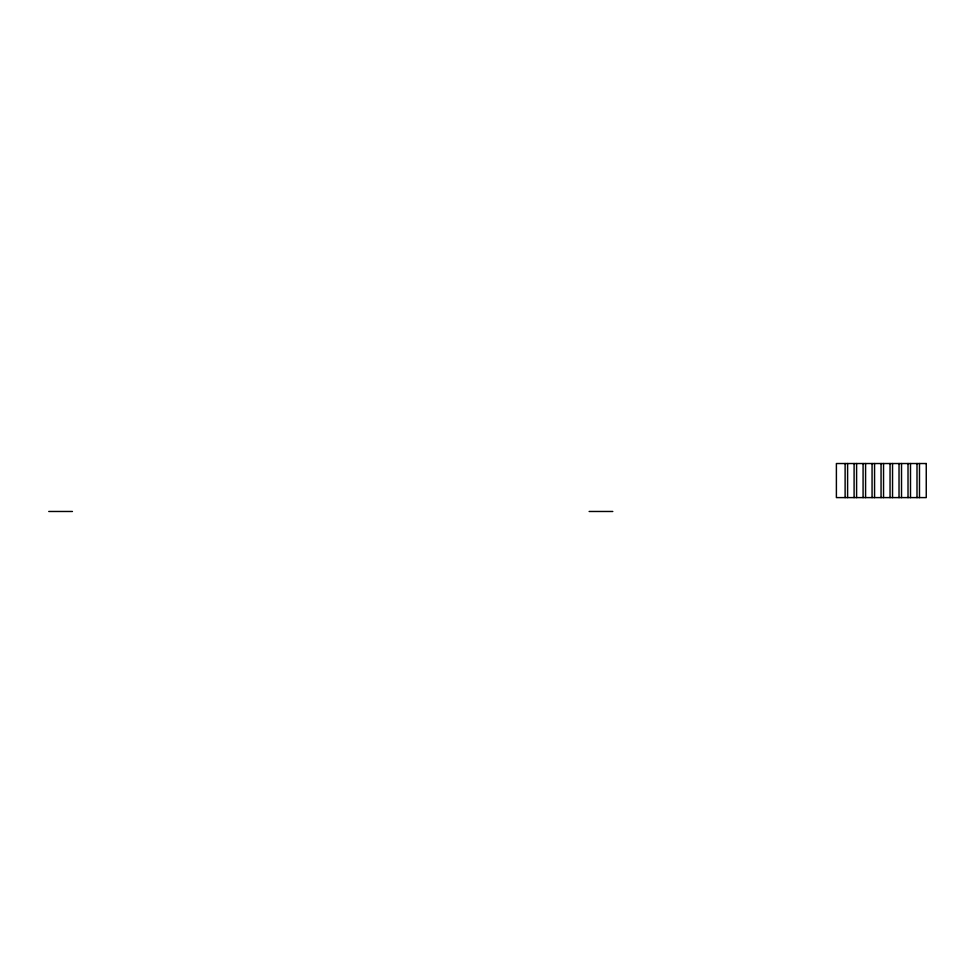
<?xml version="1.0" encoding="UTF-8"?>
<svg xmlns="http://www.w3.org/2000/svg" width="975" height="975" viewBox="0 0 975 975"><rect width="100%" height="100%" fill="white"/><g stroke="black" fill="none" stroke-linecap="round" stroke-linejoin="round"><path stroke-width="1.46" d="M48.75 511.473L72.43 511.473M589.119 511.473L612.8 511.473M919.486 463.527L919.486 497.603M917 463.527L917 497.603M910.504 463.527L910.504 497.603M908.017 463.527L908.017 497.603M901.522 463.527L901.522 497.603M899.023 463.527L899.023 497.603M892.539 463.527L892.539 497.603M890.041 463.527L890.041 497.603M883.545 463.527L883.545 497.603M881.059 463.527L881.059 497.603M874.563 463.527L874.563 497.603M872.064 463.527L872.064 497.603M865.581 463.527L865.581 497.603M863.082 463.527L863.082 497.603M856.598 463.527L856.598 497.603M854.1 463.527L854.1 497.603M847.604 463.527L847.604 497.603M845.118 463.527L845.118 497.603M926.25 463.527L836.392 463.527L836.392 497.603L926.25 497.603L926.25 463.527"/></g></svg>
